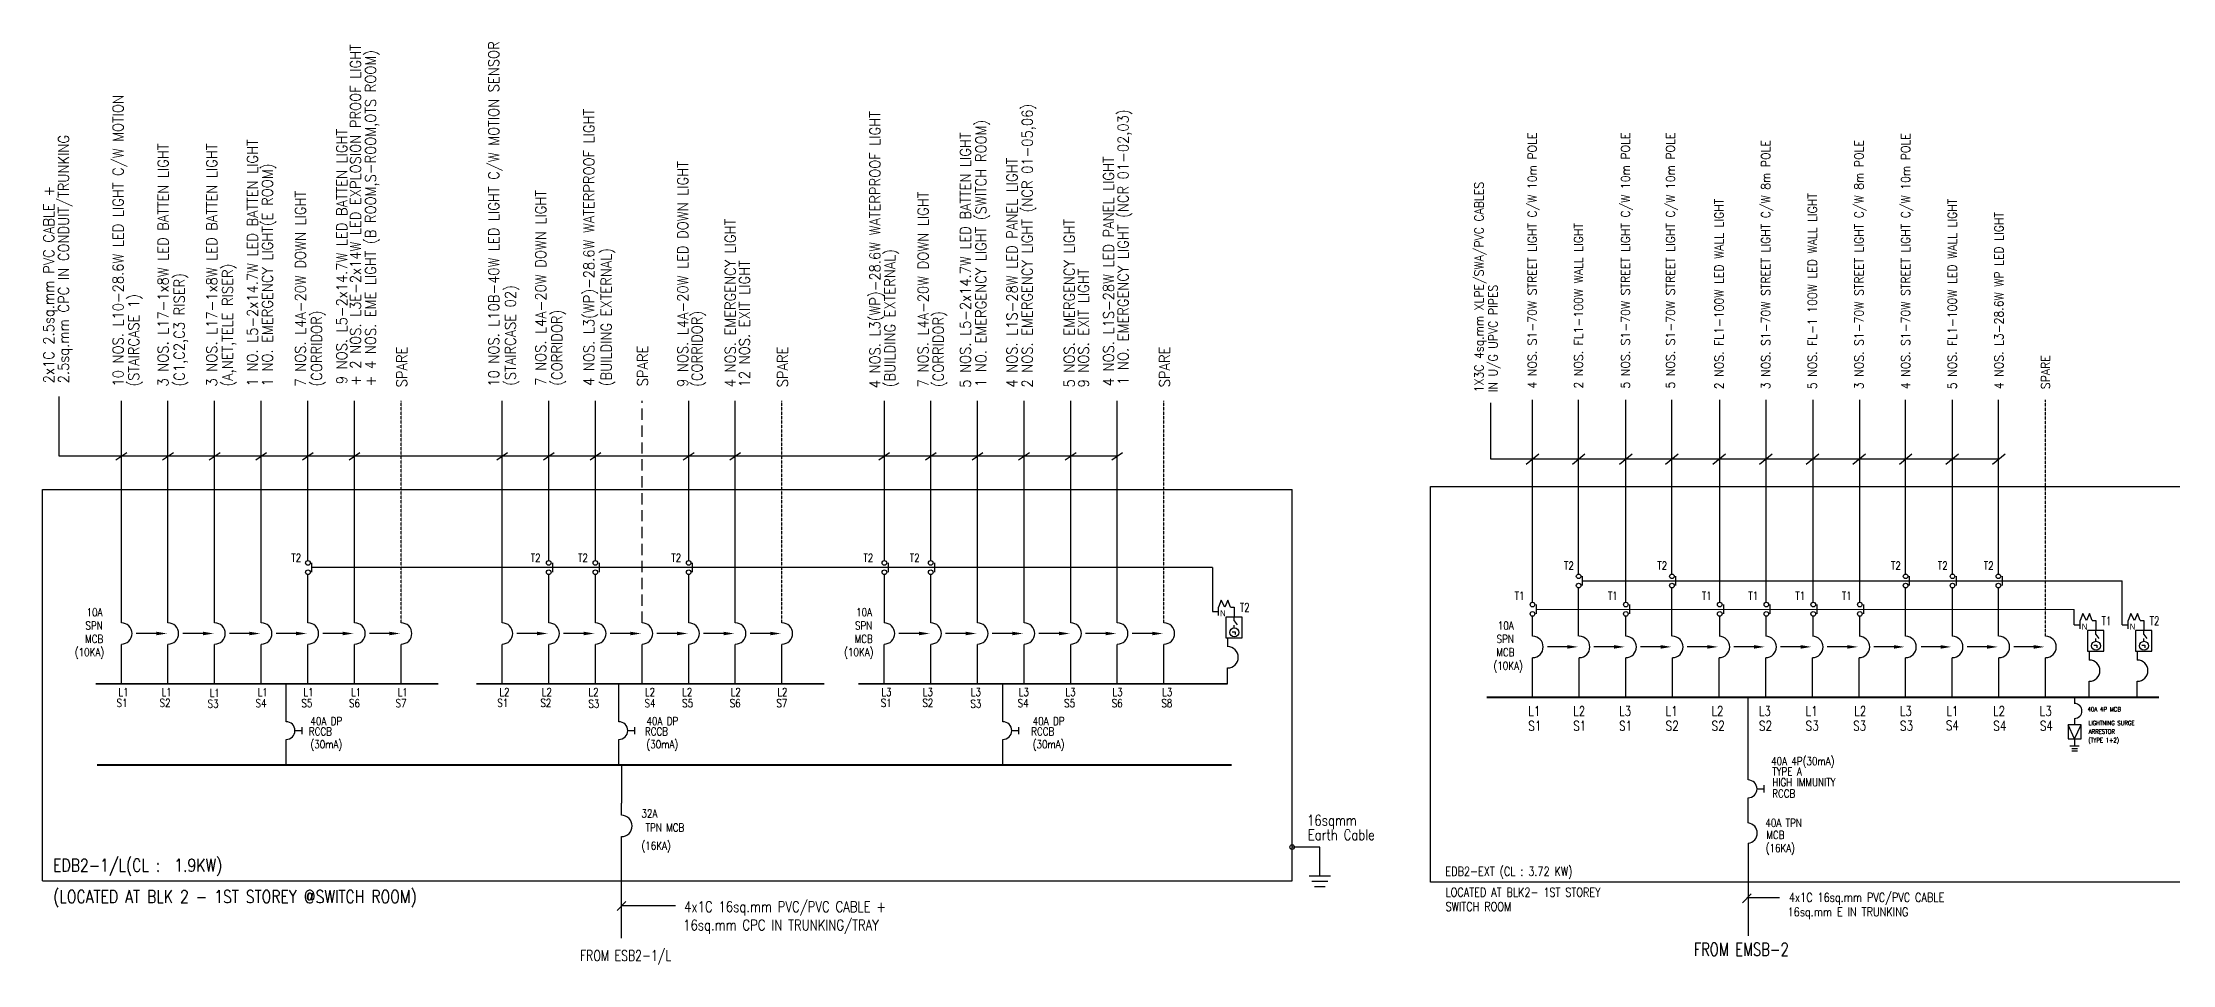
# Model space of a CAD drawing. Header units: millimetres. Extents: x 342787 to 562436, y 253179 to 528288.
# Drawn here: x 427876 to 487772, y 316712 to 342658 of the extents above; entities that cross this region are included whole.
import ezdxf
from ezdxf.enums import TextEntityAlignment as Align

# ---------------------------------------------------------------- set-up
doc = ezdxf.new("R2010")
doc.units = ezdxf.units.MM
doc.header["$LTSCALE"] = 0.01
doc.linetypes.add('DASHED', pattern=[19.05, 12.7, -6.35])
doc.linetypes.add('{ -E- }', pattern=[0])
for name, color, linetype in [('0-DIM', 7, 'Continuous'), ('E-_ELEC----_E-', 3, 'Continuous'), ('ME-SLD', 7, 'Continuous')]:
    doc.layers.add(name, color=color, linetype=linetype)
doc.styles.add('100', font='romans.shx', dxfattribs={"width": 0.8, "height": 250})
doc.styles.add('A2', font='SIMPLEX.shx', dxfattribs={"width": 0.95, "height": 190})
doc.styles.add('PwNote', font='Romans.shx', dxfattribs={"width": 0.75, "bigfont": 'Special.shx'})
doc.styles.add('ROMANS', font='romans', dxfattribs={"width": 0.75})
doc.styles.add('SIMPLEX', font='simplex.shx', dxfattribs={"width": 0.65})
doc.linetypes.add('communication_line', pattern='A,0.25,-0.2,0.25,-0.2,0.25,-0.2,0.25,-0.2,["C",Standard,S=0.1,R=0,X=-0.1,Y=-0.05],-0.075', length=1.875)
doc.dimstyles.get("Standard").update_dxf_attribs({"dimtxt": 0.18, "dimasz": 0.18, "dimexe": 0.18, "dimexo": 0.0625, "dimgap": 0.09, "dimtad": 0, "dimtih": 1, "dimtoh": 1, "dimdec": 4, "dimzin": 0, "dimdsep": 46, "dimtxsty": 'Standard', "dimcen": 0.09, "dimadec": 0, "dimazin": 0, "dimtfac": 1, "dimtdec": 4, "dimtofl": 0, "dimtmove": 0, "dimatfit": 3, "dimfxl": 1, "dimtolj": 1, "dimtzin": 0, "dimarcsym": 0})

# ---------------------------------------------------------------- blocks, each defined once
blk = doc.blocks.new('ELEC0338')
at = {"color": 7}
for p, q in [((160, 849), (160, 1039)), ((160, 849), (310, 649)), ((164, 498), (164, 646))]:
    blk.add_line(p, q, dxfattribs=at)
blk.add_lwpolyline([(566, 0), (566, 1039), (-250, 1039), (-250, 0)], close=True, dxfattribs=at)
blk.add_lwpolyline([(64, 311), (218, 311), (218, 168)], dxfattribs=at)
blk.add_circle((172, 277), 222, dxfattribs=at)
blk = doc.blocks.new('CLOSEDFILLED')
at = {"color": 0}
blk.add_solid([(-1, 0), (0, 0), (-1, 0)], dxfattribs=at)
blk = doc.blocks.new('ELEC0302')
at = {"color": 0}
blk.add_arc((20, 0), 300, 275.73917, 84.26083, dxfattribs=at)

msp = doc.modelspace()

# ---------------------------------------------------------------- linework, layer by layer
at = {"linetype": '{ -E- }'}
for p, q in [((430091, 326326, 46506), (430091, 332578, 46506)), ((431402, 326326, 46506), (431402, 332578, 46506)), ((432714, 326326, 46506), (432714, 332578, 46506)), ((434025, 326326, 46506), (434025, 332578, 46506)), ((435337, 328076, 46506), (435337, 332578, 46506)), ((436649, 326326, 46506), (436649, 332578, 46506)), ((440798, 326326, 46506), (440798, 332578, 46506)), ((442110, 328076, 46506), (442110, 332578, 46506)), ((443421, 328076, 46506), (443421, 332578, 46506)), ((446045, 328076, 46506), (446045, 332578, 46506)), ((447356, 326326, 46506), (447356, 332578, 46506)), ((451549, 328076, 46506), (451549, 332578, 46506)), ((452853, 328076, 46506), (452853, 332578, 46506)), ((454164, 326326, 46506), (454164, 332578, 46506)), ((455476, 326326, 46506), (455476, 332578, 46506)), ((456788, 326326, 46506), (456788, 332578, 46506)), ((458099, 326326, 46506), (458099, 332578, 46506)), ((469777, 326905, -4069), (469777, 332599, -12208)), ((471073, 327701, -4069), (471073, 332599, -12208)), ((472400, 326905, -4069), (472400, 332599, -12208)), ((473696, 327701, -4069), (473696, 332599, -12208)), ((475042, 326905, -4069), (475042, 332599, -12208)), ((476351, 326905, -4069), (476351, 332599, -12208)), ((477672, 326905, -4069), (477672, 332599, -12208)), ((478980, 326905, -4069), (478980, 332599, -12208)), ((480268, 327701, -4069), (480268, 332599, -12208)), ((481586, 327701, -4069), (481586, 332599, -12208)), ((482879, 327701, -4069), (482879, 332599, -12208)), ((435337, 326326, 46506), (435337, 327685, 46506)), ((442110, 326326, 46506), (442110, 327685, 46506)), ((443421, 326326, 46506), (443421, 327685, 46506)), ((446045, 326326, 46506), (446045, 327685, 46506)), ((451549, 326326, 46506), (451549, 327685, 46506)), ((452853, 326326, 46506), (452853, 327685, 46506)), ((471073, 325950, -4069), (471073, 327310, -4069)), ((473696, 325950, -4069), (473696, 327310, -4069)), ((480268, 325950, -4069), (480268, 327310, -4069)), ((481586, 325950, -4069), (481586, 327310, -4069)), ((482879, 325950, -4069), (482879, 327310, -4069)), ((469777, 325949, -4069), (469777, 326514, -4069)), ((472400, 325949, -4069), (472400, 326514, -4069)), ((475042, 325949, -4069), (475042, 326514, -4069)), ((476351, 325949, -4069), (476351, 326514, -4069)), ((477672, 325949, -4069), (477672, 326514, -4069)), ((478980, 325949, -4069), (478980, 326514, -4069)), ((444156, 320910, 46506), (444156, 321249, 46506)), ((444156, 317452, 46506), (444156, 320309, 46506)), ((463797, 320015, 46506), (463018, 320015, 46506))]:
    msp.add_line(p, q, dxfattribs=at)
at = {"linetype": 'DASHED', "ltscale": 10}
for p, q in [((437960, 326326, 46506), (437960, 332578, 46506)), ((448668, 326326, 46506), (448668, 332578, 46506)), ((459411, 326326, 46506), (459411, 332578, 46506)), ((484205, 325949, -4069), (484205, 332599, -12208))]:
    msp.add_line(p, q, dxfattribs=at)
at = {"linetype": 'DASHED', "ltscale": 2500}
msp.add_line((444733, 326326, 46506), (444733, 332578, 46506), dxfattribs=at)
for p, q in [((429940, 330914, 46506), (430241, 331123, 46506)), ((431251, 330914, 46506), (431553, 331123, 46506)), ((432563, 330914, 46506), (432865, 331123, 46506)), ((433875, 330914, 46506), (434176, 331123, 46506)), ((435186, 330914, 46506), (435488, 331123, 46506)), ((436498, 330914, 46506), (436800, 331123, 46506)), ((440647, 330914, 46506), (440949, 331123, 46506)), ((441959, 330914, 46506), (442260, 331123, 46506)), ((443271, 330914, 46506), (443572, 331123, 46506)), ((445894, 330914, 46506), (446195, 331123, 46506)), ((447205, 330914, 46506), (447507, 331123, 46506)), ((451390, 330914, 46506), (451692, 331123, 46506)), ((452702, 330914, 46506), (453003, 331123, 46506)), ((454014, 330914, 46506), (454315, 331123, 46506)), ((455325, 330914, 46506), (455627, 331123, 46506)), ((456637, 330914, 46506), (456938, 331123, 46506)), ((457948, 330914, 46506), (458250, 331123, 46506)), ((469601, 330789, -10172), (469956, 331084, -10172)), ((470897, 330789, -9444), (471251, 331084, -9444)), ((472224, 330789, -9830), (472579, 331084, -9830)), ((473520, 330789, -9444), (473875, 331084, -9444)), ((474848, 330789, -9444), (475203, 331084, -9444)), ((476158, 330788, -10172), (476513, 331083, -10172)), ((477469, 330788, -10172), (477824, 331083, -10172)), ((478781, 330788, -10172), (479136, 331083, -10172)), ((480093, 330788, -10172), (480448, 331083, -10172)), ((481404, 330788, -10172), (481759, 331083, -10172)), ((482716, 330788, -10172), (483071, 331083, -10172)), ((435337, 327946, 46506), (435337, 327947, 46506)), ((435450, 327750, 46506), (435450, 328012, 46506)), ((442110, 327946, 46506), (442110, 327947, 46506)), ((442222, 327750, 46506), (442222, 328012, 46506)), ((443421, 327946, 46506), (443421, 327947, 46506)), ((443534, 327750, 46506), (443534, 328012, 46506)), ((446045, 327946, 46506), (446045, 327947, 46506)), ((446157, 327750, 46506), (446157, 328012, 46506)), ((451549, 327946, 46506), (451549, 327947, 46506)), ((451662, 327750, 46506), (451662, 328012, 46506)), ((452853, 327946, 46506), (452853, 327947, 46506)), ((452965, 327750, 46506), (452965, 328012, 46506)), ((471185, 327374, -4069), (471185, 327636, -4069)), ((473809, 327374, -4069), (473809, 327636, -4069)), ((480381, 327374, -4069), (480381, 327636, -4069)), ((481698, 327374, -4069), (481698, 327636, -4069)), ((482991, 327374, -4069), (482991, 327636, -4069)), ((471073, 327570, -4069), (471073, 327571, -4069)), ((473696, 327570, -4069), (473696, 327571, -4069)), ((480268, 327570, -4069), (480268, 327571, -4069)), ((481586, 327570, -4069), (481586, 327571, -4069)), ((482879, 327570, -4069), (482879, 327571, -4069)), ((469777, 326774, -4069), (469777, 326775, -4069)), ((469890, 326578, -4069), (469890, 326840, -4069)), ((472400, 326774, -4069), (472400, 326775, -4069)), ((472513, 326578, -4069), (472513, 326840, -4069)), ((475042, 326774, -4069), (475042, 326775, -4069)), ((475155, 326578, -4069), (475155, 326840, -4069)), ((476351, 326774, -4069), (476351, 326775, -4069)), ((476463, 326578, -4069), (476463, 326840, -4069)), ((477672, 326774, -4069), (477672, 326775, -4069)), ((477784, 326578, -4069), (477784, 326840, -4069)), ((478980, 326774, -4069), (478980, 326775, -4069)), ((479093, 326578, -4069), (479093, 326840, -4069)), ((431071, 326026, 46506), (430506, 326026, 46506)), ((432383, 326026, 46506), (431818, 326026, 46506)), ((433694, 326026, 46506), (433130, 326026, 46506)), ((435006, 326026, 46506), (434441, 326026, 46506)), ((436318, 326026, 46506), (435753, 326026, 46506)), ((437629, 326026, 46506), (437065, 326026, 46506)), ((441779, 326026, 46506), (441214, 326026, 46506)), ((443090, 326026, 46506), (442526, 326026, 46506)), ((444402, 326026, 46506), (443837, 326026, 46506)), ((445714, 326026, 46506), (445149, 326026, 46506)), ((447025, 326026, 46506), (446460, 326026, 46506)), ((448337, 326026, 46506), (447772, 326026, 46506)), ((452522, 326026, 46506), (451957, 326026, 46506)), ((453833, 326026, 46506), (453269, 326026, 46506)), ((455145, 326026, 46506), (454580, 326026, 46506)), ((456457, 326026, 46506), (455892, 326026, 46506)), ((457768, 326026, 46506), (457203, 326026, 46506)), ((459080, 326026, 46506), (458515, 326026, 46506)), ((430091, 324607, 46506), (430091, 325714, 46506)), ((431402, 324607, 46506), (431402, 325714, 46506)), ((432714, 324607, 46506), (432714, 325714, 46506)), ((434025, 324607, 46506), (434025, 325714, 46506)), ((435337, 324607, 46506), (435337, 325714, 46506)), ((436649, 324607, 46506), (436649, 325714, 46506)), ((437960, 324607, 46506), (437960, 325714, 46506)), ((440798, 324607, 46506), (440798, 325714, 46506)), ((442110, 324607, 46506), (442110, 325714, 46506)), ((443421, 324607, 46506), (443421, 325714, 46506)), ((444733, 324607, 46506), (444733, 325714, 46506)), ((446045, 324607, 46506), (446045, 325714, 46506)), ((447356, 324607, 46506), (447356, 325714, 46506)), ((448668, 324607, 46506), (448668, 325714, 46506)), ((451541, 324607, 46506), (451541, 325714, 46506)), ((452853, 324607, 46506), (452853, 325714, 46506)), ((454164, 324607, 46506), (454164, 325714, 46506)), ((455476, 324607, 46506), (455476, 325714, 46506)), ((456788, 324607, 46506), (456788, 325714, 46506)), ((458099, 324607, 46506), (458099, 325714, 46506)), ((459411, 324607, 46506), (459411, 325714, 46506)), ((469777, 324230, -4069), (469777, 325337, -4069)), ((470758, 325649, -4069), (470193, 325649, -4069)), ((471089, 324230, -4069), (471089, 325337, -4069)), ((472069, 325649, -4069), (471505, 325649, -4069)), ((472400, 324230, -4069), (472400, 325337, -4069)), ((473381, 325649, -4069), (472816, 325649, -4069)), ((473712, 324230, -4069), (473712, 325337, -4069)), ((474692, 325649, -4069), (474128, 325649, -4069)), ((475024, 324230, -4069), (475024, 325337, -4069)), ((476004, 325649, -4069), (475439, 325649, -4069)), ((476335, 324230, -4069), (476335, 325337, -4069)), ((477316, 325649, -4069), (476751, 325649, -4069)), ((477647, 324230, -4069), (477647, 325337, -4069)), ((478627, 325649, -4069), (478063, 325649, -4069)), ((478958, 324230, -4069), (478958, 325337, -4069)), ((479939, 325649, -4069), (479374, 325649, -4069)), ((480270, 324230, -4069), (480270, 325337, -4069)), ((481272, 325649, -4069), (480707, 325649, -4069)), ((481582, 324230, -4069), (481582, 325337, -4069)), ((482562, 325649, -4069), (481998, 325649, -4069)), ((482893, 324230, -4069), (482893, 325337, -4069)), ((483874, 325649, -4069), (483309, 325649, -4069)), ((484205, 324230, -4069), (484205, 325337, -4069)), ((434724, 323543, 46506), (434724, 324607, 46506)), ((444082, 323543, 46506), (444082, 324607, 46506)), ((454880, 323543, 46506), (454880, 324607, 46506)), ((475840, 321903, -4069), (475840, 324230, -4069)), ((434724, 322326, 46506), (434724, 323043, 46506)), ((434974, 323293, 46506), (435174, 323293, 46506)), ((435174, 323193, 46506), (435174, 323393, 46506)), ((444082, 322326, 46506), (444082, 323043, 46506)), ((444332, 323293, 46506), (444532, 323293, 46506)), ((444532, 323193, 46506), (444532, 323393, 46506)), ((454880, 322326, 46506), (454880, 323043, 46506)), ((455130, 323293, 46506), (455330, 323293, 46506)), ((455330, 323193, 46506), (455330, 323393, 46506)), ((444156, 322326, 46506), (444156, 321249, 46506)), ((476090, 321653, -4069), (476290, 321653, -4069)), ((476290, 321553, -4069), (476290, 321753, -4069)), ((475840, 320699, -4069), (475840, 321403, -4069)), ((463797, 319208, 46506), (463797, 320015, 46506)), ((475840, 320125, -4069), (475840, 317515, -4069)), ((463497, 319208, 46506), (464097, 319208, 46506)), ((463572, 319058, 46506), (464022, 319058, 46506)), ((463647, 318908, 46506), (463947, 318908, 46506)), ((475678, 318447, -4069), (475928, 318697, -4069)), ((444031, 318234, 46506), (444281, 318485, 46506)), ((445675, 318359, 46506), (444156, 318359, 46506)), ((476721, 318588, -4069), (475819, 318588, -4069))]:
    msp.add_line(p, q)
at = {"linetype": '{ -E- }', "ltscale": 1.5}
for p, q in [((427876, 319068, 46506), (427876, 330082, 46506)), ((427876, 330082, 46506), (463018, 330082, 46506)), ((463018, 319068, 46506), (463018, 330082, 46506)), ((427876, 319068, 46506), (463018, 319068, 46506))]:
    msp.add_line(p, q, dxfattribs=at)
at = {"color": 7}
for p, q in [((460777, 327881, 46506), (460777, 326643, 46506)), ((460777, 326643, 46506), (460938, 326643, 46506)), ((461279, 326766, 46506), (461386, 326766, 46506)), ((461386, 326766, 46506), (461386, 326485, 46506)), ((461206, 325653, 46506), (461206, 325904, 46506)), ((485011, 326267, -4069), (485178, 326267, -4069)), ((485513, 326390, -4069), (485619, 326390, -4069)), ((485619, 326390, -4069), (485619, 326109, -4069)), ((486360, 326267, -4069), (486528, 326267, -4069)), ((486862, 326390, -4069), (486969, 326390, -4069)), ((486969, 326390, -4069), (486969, 326109, -4069)), ((485440, 325276, -4069), (485440, 325527, -4069)), ((486790, 325276, -4069), (486790, 325527, -4069)), ((461200, 324607, 46506), (461200, 325056, 46506)), ((485433, 324230, -4069), (485433, 324680, -4069)), ((486783, 324230, -4069), (486783, 324680, -4069))]:
    msp.add_line(p, q, dxfattribs=at)
at = {"linetype": '{ -E- }', "elevation": 46506}
for points in [[(458099, 331019), (428344, 331019), (428344, 332697)], [(460777, 327881), (435450, 327881)]]:
    msp.add_lwpolyline(points, dxfattribs=at)
for points, elevation in [([(482893, 330935), (468600, 330935), (468600, 332520)], -10172), ([(471185, 327505), (486360, 327505)], -4069), ([(486360, 326267), (486360, 327505)], -4069), ([(469890, 326709), (485011, 326702)], -4069), ([(485011, 326267), (485011, 326702)], -4069)]:
    msp.add_lwpolyline(points, dxfattribs=dict(elevation=elevation))
at = {"color": 7}
for points, elevation in [([(461279, 326766), (461207, 326966), (461124, 326766), (461020, 326966), (460944, 326766)], 46506), ([(485513, 326390), (485440, 326589), (485358, 326389), (485254, 326589), (485178, 326390)], -4069), ([(486862, 326390), (486790, 326589), (486707, 326389), (486604, 326589), (486528, 326390)], -4069)]:
    msp.add_lwpolyline(points, dxfattribs=dict(at, elevation=elevation))
at = {"const_width": 50}
for points, elevation in [([(429369, 324607), (439006, 324607)], 46506), ([(440077, 324607), (449863, 324607)], 46506), ([(450820, 324607), (461200, 324607)], 46506), ([(468483, 324230), (487397, 324230)], -4069), ([(461316, 322326), (429405, 322326)], 46506)]:
    msp.add_lwpolyline(points, dxfattribs=dict(at, elevation=elevation))
for centre, radius in [((435337, 328012, 46506), 64.6), ((435337, 327750, 46506), 64.6), ((442110, 328012, 46506), 64.6), ((442110, 327750, 46506), 64.6), ((443421, 328012, 46506), 64.6), ((443421, 327750, 46506), 64.6), ((446045, 328012, 46506), 64.6), ((446045, 327750, 46506), 64.6), ((451549, 328012, 46506), 64.6), ((451549, 327750, 46506), 64.6), ((452853, 328012, 46506), 64.6), ((452853, 327750, 46506), 64.6), ((471073, 327636, -4069), 64.6), ((473696, 327636, -4069), 64.6), ((480268, 327636, -4069), 64.6), ((481586, 327636, -4069), 64.6), ((482879, 327636, -4069), 64.6), ((471073, 327374, -4069), 64.6), ((473696, 327374, -4069), 64.6), ((480268, 327374, -4069), 64.6), ((481586, 327374, -4069), 64.6), ((482879, 327374, -4069), 64.6), ((469777, 326840, -4069), 64.6), ((469777, 326578, -4069), 64.6), ((472400, 326840, -4069), 64.6), ((472400, 326578, -4069), 64.6), ((475042, 326840, -4069), 64.6), ((475042, 326578, -4069), 64.6), ((476351, 326840, -4069), 64.6), ((476351, 326578, -4069), 64.6), ((477672, 326840, -4069), 64.6), ((477672, 326578, -4069), 64.6), ((478980, 326840, -4069), 64.6), ((478980, 326578, -4069), 64.6), ((463018, 320015, 46506), 63.8)]:
    msp.add_circle(centre, radius)
for centre, radius in [((430091, 326026, 46506), 300), ((431402, 326026, 46506), 300), ((432714, 326026, 46506), 300), ((434025, 326026, 46506), 300), ((435337, 326026, 46506), 300), ((436649, 326026, 46506), 300), ((437960, 326026, 46506), 300), ((440798, 326026, 46506), 300), ((442110, 326026, 46506), 300), ((443421, 326026, 46506), 300), ((444733, 326026, 46506), 300), ((446045, 326026, 46506), 300), ((447356, 326026, 46506), 300), ((448668, 326026, 46506), 300), ((451541, 326026, 46506), 300), ((452853, 326026, 46506), 300), ((454164, 326026, 46506), 300), ((455476, 326026, 46506), 300), ((456788, 326026, 46506), 300), ((458099, 326026, 46506), 300), ((459411, 326026, 46506), 300), ((469777, 325649, -4069), 300), ((471089, 325649, -4069), 300), ((472400, 325649, -4069), 300), ((473712, 325649, -4069), 300), ((475024, 325649, -4069), 300), ((476335, 325649, -4069), 300), ((477647, 325649, -4069), 300), ((478958, 325649, -4069), 300), ((480270, 325649, -4069), 300), ((481582, 325649, -4069), 300), ((482893, 325649, -4069), 300), ((484205, 325649, -4069), 300), ((434724, 323293, 46506), 250), ((444082, 323293, 46506), 250), ((454880, 323293, 46506), 250), ((475840, 321653, -4069), 250), ((444156, 320609, 46506), 300)]:
    msp.add_arc(centre, radius, 270, 90)
at = {"color": 7}
for centre, radius in [((461200, 325356, 46506), 300), ((485433, 324980, -4069), 300), ((486783, 324980, -4069), 300), ((485018, 323847, -4069), 210)]:
    msp.add_arc(centre, radius, 270, 90, dxfattribs=at)
for points in [[(431071, 326076, 46506), (431371, 326026, 46506), (431071, 325976, 46506)], [(432383, 326076, 46506), (432683, 326026, 46506), (432383, 325976, 46506)], [(433694, 326076, 46506), (433994, 326026, 46506), (433694, 325976, 46506)], [(435006, 326076, 46506), (435306, 326026, 46506), (435006, 325976, 46506)], [(436318, 326076, 46506), (436618, 326026, 46506), (436318, 325976, 46506)], [(437629, 326076, 46506), (437929, 326026, 46506), (437629, 325976, 46506)], [(441779, 326076, 46506), (442079, 326026, 46506), (441779, 325976, 46506)], [(443090, 326076, 46506), (443390, 326026, 46506), (443090, 325976, 46506)], [(444402, 326076, 46506), (444702, 326026, 46506), (444402, 325976, 46506)], [(445714, 326076, 46506), (446014, 326026, 46506), (445714, 325976, 46506)], [(447025, 326076, 46506), (447325, 326026, 46506), (447025, 325976, 46506)], [(448337, 326076, 46506), (448637, 326026, 46506), (448337, 325976, 46506)], [(452522, 326076, 46506), (452822, 326026, 46506), (452522, 325976, 46506)], [(453833, 326076, 46506), (454133, 326026, 46506), (453833, 325976, 46506)], [(455145, 326076, 46506), (455445, 326026, 46506), (455145, 325976, 46506)], [(456457, 326076, 46506), (456757, 326026, 46506), (456457, 325976, 46506)], [(457768, 326076, 46506), (458068, 326026, 46506), (457768, 325976, 46506)], [(459080, 326076, 46506), (459380, 326026, 46506), (459080, 325976, 46506)], [(470758, 325699, -4069), (471058, 325649, -4069), (470758, 325599, -4069)], [(472069, 325699, -4069), (472369, 325649, -4069), (472069, 325599, -4069)], [(473381, 325699, -4069), (473681, 325649, -4069), (473381, 325599, -4069)], [(474692, 325699, -4069), (474992, 325649, -4069), (474692, 325599, -4069)], [(476004, 325699, -4069), (476304, 325649, -4069), (476004, 325599, -4069)], [(477316, 325699, -4069), (477616, 325649, -4069), (477316, 325599, -4069)], [(478627, 325699, -4069), (478927, 325649, -4069), (478627, 325599, -4069)], [(479939, 325699, -4069), (480239, 325649, -4069), (479939, 325599, -4069)], [(481251, 325699, -4069), (481551, 325649, -4069), (481251, 325599, -4069)], [(482562, 325699, -4069), (482862, 325649, -4069), (482562, 325599, -4069)], [(483874, 325699, -4069), (484174, 325649, -4069), (483874, 325599, -4069)]]:
    msp.add_solid(points)
at = {"layer": '0-DIM'}
for p, q in [((485014, 324230, -4069), (485014, 324051, -4069)), ((485014, 323638, -4069), (485014, 323459, -4069))]:
    msp.add_line(p, q, dxfattribs=at)
at = {"layer": 'E-_ELEC----_E-', "color": 7, "elevation": -4069}
msp.add_lwpolyline([(466908, 330165), (488148, 330165), (488148, 319025), (466908, 319025)], close=True, dxfattribs=at)
at = {"layer": 'ME-SLD', "color": 7}
for p, q in [((485020, 323059, -4069), (484839, 323459, -4069)), ((485020, 323059, -4069), (485202, 323459, -4069)), ((484890, 322860, -4069), (485150, 322860, -4069)), ((485020, 323059, -4069), (485020, 322860, -4069)), ((484942, 322792, -4069), (485098, 322792, -4069)), ((484942, 322725, -4069), (485098, 322725, -4069))]:
    msp.add_line(p, q, dxfattribs=at)
at = {"layer": 'ME-SLD', "elevation": -4069}
msp.add_lwpolyline([(485202, 323459), (484839, 323459), (484839, 323059), (485202, 323059)], close=True, dxfattribs=at)

# ---------------------------------------------------------------- block references
at = {"color": 7, "xscale": 0.5608740235074736, "yscale": 0.5608740235074736, "zscale": 0.5608740235074736}
for p in [(461294, 325902, 46506), (485528, 325526, -4069), (486877, 325526, -4069)]:
    msp.add_blockref('ELEC0338', p, dxfattribs=at)
at = {"linetype": 'communication_line', "xscale": 0.9525000000008744, "yscale": 0.9525000000008744, "zscale": 0.9525000000008744}
msp.add_blockref('ELEC0302', (475793, 320409, -4069), dxfattribs=at)

# ---------------------------------------------------------------- texts
for s, height, rotation, style, width, p in [('10 NOS. L10B-40W LED LIGHT C/W MOTION SENSOR', 300, 90, 'A2', 0.9, (440714, 332973, 46506)), ('+ 2 NOS. L3E-2x14W LED EXPLOSION PROOF LIGHT', 300, 90, 'A2', 0.9, (436826, 332993, 46506)), ('+ 4 NOS. EME LIGHT (B ROOM,S-ROOM,OTS ROOM) ', 300, 90, 'A2', 0.9, (437248, 332983, 46506)), ('10 NOS. L10-28.6W LED LIGHT C/W MOTION ', 300, 90, 'A2', 0.9, (430150, 332978, 46506)), ('2 NOS. EMERGENCY LIGHT (NCR 01-05,06)', 300, 90, 'A2', 0.9, (455715, 332947, 46506)), ('9 NOS. L5-2x14.7W LED BATTEN LIGHT', 300, 90, 'A2', 0.9, (436440, 333043, 46506)), ('4 NOS. L3(WP)-28.6W WATERPROOF LIGHT', 300, 90, 'A2', 0.9, (443389, 332993, 46506)), ('4 NOS. L3(WP)-28.6W WATERPROOF LIGHT', 300, 90, 'A2', 0.9, (451435, 332927, 46506)), ('1 NO. EMERGENCY LIGHT (SWITCH ROOM)', 300, 90, 'A2', 0.9, (454415, 332962, 46506)), ('1 NO. EMERGENCY LIGHT (NCR 01-02,03)', 300, 90, 'A2', 0.9, (458414, 333023, 46506)), ('2.5sq.mm CPC IN CONDUIT/TRUNKING', 300, 90, 'A2', 0.9, (428616, 333068, 46506)), ('3 NOS. L17-1x8W LED BATTEN LIGHT', 300, 90, 'A2', 0.9, (431412, 332976, 46506)), ('3 NOS. L17-1x8W LED BATTEN LIGHT', 300, 90, 'A2', 0.9, (432784, 332976, 46506)), ('1 NO. L5-2x14.7W LED BATTEN LIGHT', 300, 90, 'A2', 0.9, (433927, 332980, 46506)), ('5 NOS. L5-2x14.7W LED BATTEN LIGHT', 300, 90, 'A2', 0.9, (453977, 332942, 46506)), ('4 NOS. S1-70W STREET LIGHT C/W 10m POLE', 250, 90, 'A2', 0.9, (469893, 332920, -12208)), ('5 NOS. S1-70W STREET LIGHT C/W 10m POLE', 250, 90, 'A2', 0.9, (472515, 332920, -12208)), ('5 NOS. S1-70W STREET LIGHT C/W 10m POLE', 250, 90, 'A2', 0.9, (473781, 332920, -12208)), ('3 NOS. S1-70W STREET LIGHT C/W 8m POLE', 250, 90, 'A2', 0.9, (476459, 332902, -12208)), ('3 NOS. S1-70W STREET LIGHT C/W 8m POLE', 250, 90, 'A2', 0.9, (479083, 332902, -12208)), ('4 NOS. S1-70W STREET LIGHT C/W 10m POLE', 250, 90, 'A2', 0.9, (480394, 332902, -12208)), ('1 NO. EMERGENCY LIGHT(E ROOM)', 300, 90, 'A2', 0.9, (434346, 332980, 46506)), ('9 NOS. L4A-20W LED DOWN LIGHT', 300, 90, 'A2', 0.9, (446030, 332966, 46506)), ('4 NOS. L1S-28W LED PANEL LIGHT', 300, 90, 'A2', 0.9, (455288, 332947, 46506)), ('4 NOS. L1S-28W LED PANEL LIGHT', 300, 90, 'A2', 0.9, (458004, 332985, 46506)), ('2x1C 2.5sq.mm PVC CABLE +', 300, 90, 'A2', 0.9, (428197, 333068, 46506)), ('7 NOS. L4A-20W DOWN LIGHT', 300, 90, 'A2', 0.9, (435276, 332975, 46506)), ('7 NOS. L4A-20W DOWN LIGHT', 300, 90, 'A2', 0.9, (442034, 332999, 46506)), ('7 NOS. L4A-20W DOWN LIGHT', 300, 90, 'A2', 0.9, (452786, 332954, 46506)), ('1X3C 4sq.mm XLPE/SWA/PVC CABLES', 250, 90, 'A2', 0.9, (468396, 332816, -10172)), ('2 NOS. FL1-100W LED WALL LIGHT', 250, 90, 'A2', 0.9, (475148, 332902, -12208)), ('5 NOS. FL-1 100W LED WALL LIGHT', 250, 90, 'A2', 0.9, (477771, 332902, -12208)), ('5 NOS. FL1-100W LED WALL LIGHT', 250, 90, 'A2', 0.9, (481706, 332902, -12208)), ('4 NOS. L3-28.6W WP LED LIGHT', 250, 90, 'A2', 0.9, (483018, 332902, -12208)), ('4 NOS. EMERGENCY LIGHT', 300, 90, 'A2', 0.9, (447365, 332954, 46506)), ('5 NOS. EMERGENCY LIGHT', 300, 90, 'A2', 0.9, (456899, 332950, 46506)), ('2 NOS. FL1-100W WALL LIGHT', 250, 90, 'A2', 0.9, (471194, 332920, -12208)), ('(BUILDING EXTERNAL)', 300, 90, 'A2', 0.9, (443877, 332986, 46506)), ('(BUILDING EXTERNAL)', 300, 90, 'A2', 0.9, (451854, 332957, 46506)), ('(C1,C2,C3 RISER)', 300, 90, 'A2', 0.9, (431870, 332976, 46506)), ('(A,NET,TELE RISER)', 300, 90, 'A2', 0.9, (433226, 332976, 46506)), ('12 NOS. EXIT LIGHT', 300, 90, 'A2', 0.9, (447765, 332954, 46506)), ('9 NOS. EXIT LIGHT', 300, 90, 'A2', 0.9, (457299, 332950, 46506)), ('(STAIRCASE 1)', 300, 90, 'A2', 0.9, (430587, 332978, 46506)), ('(STAIRCASE 02)', 300, 90, 'A2', 0.9, (441180, 332996, 46506)), ('IN U/G UPVC PIPES', 250, 90, 'A2', 0.9, (468790, 332816, -10172)), ('(CORRIDOR) ', 300, 90, 'A2', 0.9, (435730, 332975, 46506)), ('(CORRIDOR) ', 300, 90, 'A2', 0.9, (442490, 332999, 46506)), ('(CORRIDOR) ', 300, 90, 'A2', 0.9, (446430, 332965, 46506)), ('(CORRIDOR) ', 300, 90, 'A2', 0.9, (453215, 332959, 46506)), ('SPARE', 300, 90, 'A2', 0.9, (438128, 332955, 46506)), ('SPARE', 300, 90, 'A2', 0.9, (444901, 332983, 46506)), ('SPARE', 300, 90, 'A2', 0.9, (448836, 332955, 46506)), ('SPARE', 300, 90, 'A2', 0.9, (459579, 332955, 46506)), ('SPARE', 250, 90, 'A2', 0.9, (484329, 332902, -12208)), ('S1', 270, 360, '100', 0.8, (469653, 323294, -4069)), ('L1', 270, 360, '100', 0.8, (469653, 323708, -4069)), ('S1', 270, 360, '100', 0.8, (470918, 323294, -4069)), ('L2', 270, 360, '100', 0.8, (470918, 323708, -4069)), ('S1', 270, 360, '100', 0.8, (472210, 323294, -4069)), ('L3', 270, 360, '100', 0.8, (472210, 323708, -4069)), ('S2', 270, 360, '100', 0.8, (473521, 323294, -4069)), ('L1', 270, 360, '100', 0.8, (473521, 323708, -4069)), ('S2', 270, 360, '100', 0.8, (474812, 323294, -4069)), ('L2', 270, 360, '100', 0.8, (474807, 323708, -4069)), ('S2', 270, 360, '100', 0.8, (476144, 323294, -4069)), ('L3', 270, 360, '100', 0.8, (476139, 323708, -4069)), ('S3', 270, 360, '100', 0.8, (477455, 323294, -4069)), ('L1', 270, 360, '100', 0.8, (477455, 323708, -4069)), ('S3', 270, 360, '100', 0.8, (478791, 323294, -4069)), ('L2', 270, 360, '100', 0.8, (478821, 323708, -4069)), ('S3', 270, 360, '100', 0.8, (480107, 323294, -4069)), ('L3', 270, 360, '100', 0.8, (480104, 323708, -4069)), ('S4', 270, 360, '100', 0.8, (481399, 323306, -4069)), ('L1', 270, 360, '100', 0.8, (481415, 323708, -4069)), ('S4', 270, 360, '100', 0.8, (482731, 323294, -4069)), ('L2', 270, 360, '100', 0.8, (482727, 323708, -4069)), ('S4', 270, 360, '100', 0.8, (484042, 323294, -4069)), ('L3', 270, 360, '100', 0.8, (484038, 323708, -4069)), ('40A 4P(30mA)', 225, 360, '100', 0.8, (476486, 322320, -4069)), ('TYPE A', 225, 360, '100', 0.8, (476518, 322030, -4069)), ('HIGH IMMUNITY', 225, 360, '100', 0.8, (476518, 321727, -4069)), ('RCCB', 225, 360, '100', 0.8, (476518, 321409, -4069)), ('40A TPN', 225, 360, '100', 0.8, (476326, 320585, -4069)), ('MCB', 225, 360, '100', 0.8, (476352, 320243, -4069)), ('(16KA)', 225, 360, '100', 0.8, (476333, 319875, -4069)), ('LOCATED AT BLK2- 1ST STOREY ', 250, 360, 'PwNote', 0.8, (467329, 318617, -12208)), ('4x1C 16sq.mm PVC/PVC CABLE', 250, 360, 'PwNote', 0.8, (476986, 318475, -4069)), ('4x1C 16sq.mm PVC/PVC CABLE +', 300, 360, 'PwNote', 0.8, (445917, 318187, 46506)), ('SWITCH ROOM', 250, 360, 'PwNote', 0.8, (467329, 318215, -12208)), ('16sq.mm E IN TRUNKING', 250, 360, 'PwNote', 0.8, (476950, 318067, -4069)), ('16sq.mm CPC IN TRUNKING/TRAY', 300, 360, 'PwNote', 0.8, (445891, 317671, 46506))]:
    msp.add_text(s, height=height, rotation=rotation, dxfattribs=dict(style=style, width=width)).set_placement(p)
for s, height, style, width, p in [('T2', 225, '100', 0.8, (434872, 328046, 46506)), ('T2', 225, '100', 0.8, (441604, 328046, 46506)), ('T2', 225, '100', 0.8, (442935, 328046, 46506)), ('T2', 225, '100', 0.8, (445558, 328046, 46506)), ('T2', 225, '100', 0.8, (450960, 328046, 46506)), ('T2', 225, '100', 0.8, (452264, 328046, 46506)), ('T2', 225, '100', 0.8, (470661, 327823, -4069)), ('T2', 225, '100', 0.8, (473285, 327823, -4069)), ('T2', 225, '100', 0.8, (479857, 327823, -4069)), ('T2', 225, '100', 0.8, (481174, 327823, -4069)), ('T2', 225, '100', 0.8, (482467, 327823, -4069)), ('10A', 225, '100', 0.8, (429113, 326511, 46506)), ('10A', 225, '100', 0.8, (450754, 326511, 46506)), ('T2', 240, 'SIMPLEX', 0.75, (461545, 326640, 46506)), ('T1', 240, 'SIMPLEX', 0.75, (485779, 326263, -4069)), ('T2', 240, 'SIMPLEX', 0.75, (487129, 326263, -4069)), ('MCB', 225, '100', 0.8, (429072, 325761, 46506)), ('SPN', 225, '100', 0.8, (429081, 326136, 46506)), ('MCB', 225, '100', 0.8, (450713, 325761, 46506)), ('SPN', 225, '100', 0.8, (450722, 326136, 46506)), ('SPN', 225, '100', 0.8, (468767, 325760, -4069)), ('10A', 225, '100', 0.8, (468800, 326135, -4069)), ('(10KA)', 225, '100', 0.8, (428782, 325388, 46506)), ('(10KA)', 225, '100', 0.8, (450418, 325388, 46506)), ('(10KA)', 225, '100', 0.8, (468679, 325005, -4069)), ('MCB', 225, '100', 0.8, (468759, 325385, -4069)), ('S1', 225, '100', 0.8, (429956, 323961, 46506)), ('L1', 225, '100', 0.8, (430012, 324267, 46506)), ('S2', 225, '100', 0.8, (431166, 323961, 46506)), ('L1', 225, '100', 0.8, (431222, 324267, 46506)), ('S3', 225, '100', 0.8, (432516, 323937, 46506)), ('L1', 225, '100', 0.8, (432573, 324242, 46506)), ('S4', 225, '100', 0.8, (433866, 323953, 46506)), ('L1', 225, '100', 0.8, (433923, 324259, 46506)), ('S5', 225, '100', 0.8, (435155, 323953, 46506)), ('L1', 225, '100', 0.8, (435211, 324259, 46506)), ('S6', 225, '100', 0.8, (436492, 323953, 46506)), ('L1', 225, '100', 0.8, (436548, 324259, 46506)), ('S7', 225, '100', 0.8, (437803, 323953, 46506)), ('L1', 225, '100', 0.8, (437860, 324259, 46506)), ('S1', 225, '100', 0.8, (440663, 323961, 46506)), ('L2', 225, '100', 0.8, (440720, 324267, 46506)), ('S2', 225, '100', 0.8, (441874, 323961, 46506)), ('L2', 225, '100', 0.8, (441916, 324267, 46506)), ('S3', 225, '100', 0.8, (443224, 323937, 46506)), ('L2', 225, '100', 0.8, (443228, 324267, 46506)), ('S4', 225, '100', 0.8, (444805, 323953, 46506)), ('L2', 225, '100', 0.8, (444815, 324267, 46506)), ('S5', 225, '100', 0.8, (445862, 323953, 46506)), ('L2', 225, '100', 0.8, (445863, 324267, 46506)), ('S6', 225, '100', 0.8, (447199, 323953, 46506)), ('L2', 225, '100', 0.8, (447225, 324267, 46506)), ('S7', 225, '100', 0.8, (448511, 323953, 46506)), ('L2', 225, '100', 0.8, (448537, 324267, 46506)), ('S1', 225, '100', 0.8, (451449, 323961, 46506)), ('L3', 225, '100', 0.8, (451463, 324267, 46506)), ('S2', 225, '100', 0.8, (452617, 323961, 46506)), ('L3', 225, '100', 0.8, (452629, 324267, 46506)), ('S3', 225, '100', 0.8, (453967, 323937, 46506)), ('L3', 225, '100', 0.8, (453981, 324267, 46506)), ('S4', 225, '100', 0.8, (455297, 323953, 46506)), ('L3', 225, '100', 0.8, (455329, 324267, 46506)), ('S5', 225, '100', 0.8, (456605, 323953, 46506)), ('L3', 225, '100', 0.8, (456644, 324267, 46506)), ('S6', 225, '100', 0.8, (457942, 323953, 46506)), ('L3', 225, '100', 0.8, (457966, 324267, 46506)), ('S8', 225, '100', 0.8, (459339, 323953, 46506)), ('L3', 225, '100', 0.8, (459363, 324267, 46506)), ('EDB2-EXT (CL : 3.72 KW)', 250, 'PwNote', 0.8, (467326, 319207, -12208)), ('FROM ESB2-1/L', 300, 'PwNote', 0.75, (442988, 316812, 46506)), ('FROM EMSB-2', 360, 'PwNote', 0.75, (474309, 316956, -4069))]:
    msp.add_text(s, height=height, dxfattribs=dict(style=style, width=width)).set_placement(p)
at = {"width": 0.8}
for s, height, style, p in [('T1', 225, '100', (469412, 327090, -4069)), ('T1', 225, '100', (472035, 327090, -4069)), ('T1', 225, '100', (474677, 327090, -4069)), ('T1', 225, '100', (475986, 327090, -4069)), ('T1', 225, '100', (477307, 327090, -4069)), ('T1', 225, '100', (478615, 327090, -4069)), ('40A DP ', 225, '100', (435917, 323560, 46506)), ('40A DP ', 225, '100', (445367, 323560, 46506)), ('40A DP ', 225, '100', (456230, 323560, 46506)), ('RCCB', 225, '100', (435689, 323269, 46506)), ('(30mA)', 225, '100', (435855, 322891, 46506)), ('RCCB', 225, '100', (445139, 323269, 46506)), ('(30mA)', 225, '100', (445304, 322891, 46506)), ('RCCB', 225, '100', (456002, 323269, 46506)), ('(30mA)', 225, '100', (456167, 322891, 46506)), ('32A ', 225, '100', (445002, 320960, 46506)), ('TPN MCB', 225, '100', (445379, 320564, 46506)), ('16sqmm ', 300, 'ROMANS', (464218, 320718, 46506)), ('Earth Cable', 300, 'ROMANS', (464398, 320360, 46506)), ('(16KA)', 225, '100', (445130, 320036, 46506))]:
    msp.add_text(s, height=height, dxfattribs=dict(at, style=style)).set_placement(p, align=Align.MIDDLE)
for p in [(460989, 326512, 46506), (485223, 326135, -4069), (486572, 326135, -4069)]:
    msp.add_text('N', height=166).set_placement(p)
at = {"ltscale": 1000, "style": 'SIMPLEX', "width": 0.8}
msp.add_text('40A 4P MCB', height=125, dxfattribs=at).set_placement((485385, 323832, 7557))
at = {"ltscale": 1.5, "style": 'PwNote', "width": 0.8}
for s, p in [('EDB2-1/L(CL :  1.9KW)', (428173, 319323, 46506)), ('(LOCATED AT BLK 2 - 1ST STOREY @SWITCH ROOM)', (428173, 318442, 46506))]:
    msp.add_text(s, height=360, dxfattribs=at).set_placement(p)
at = {"layer": 'ME-SLD', "color": 7, "style": 'ROMANS', "width": 0.75}
for s, p in [('LIGHTNING SURGE', (485414, 323444, -4069)), ('ARRESTOR', (485414, 323203, -4069)), ('(TYPE 1+2)', (485409, 322962, -4069))]:
    msp.add_text(s, height=125, dxfattribs=at).set_placement(p)

# ---------------------------------------------------------------- leaders
at = {"color": 7}
for points in [[(460944, 326530, 46506), (460944, 326766, 46506)], [(485178, 326154, -4069), (485178, 326390, -4069)], [(486528, 326154, -4069), (486528, 326390, -4069)]]:
    msp.add_leader(points, dimstyle='Standard', override={"dimgap": 1, "dimtad": 0, "dimclrd": 7, "dimldrblk": 'CLOSEDFILLED'}, dxfattribs=at)

doc.saveas('drawing.dxf')
